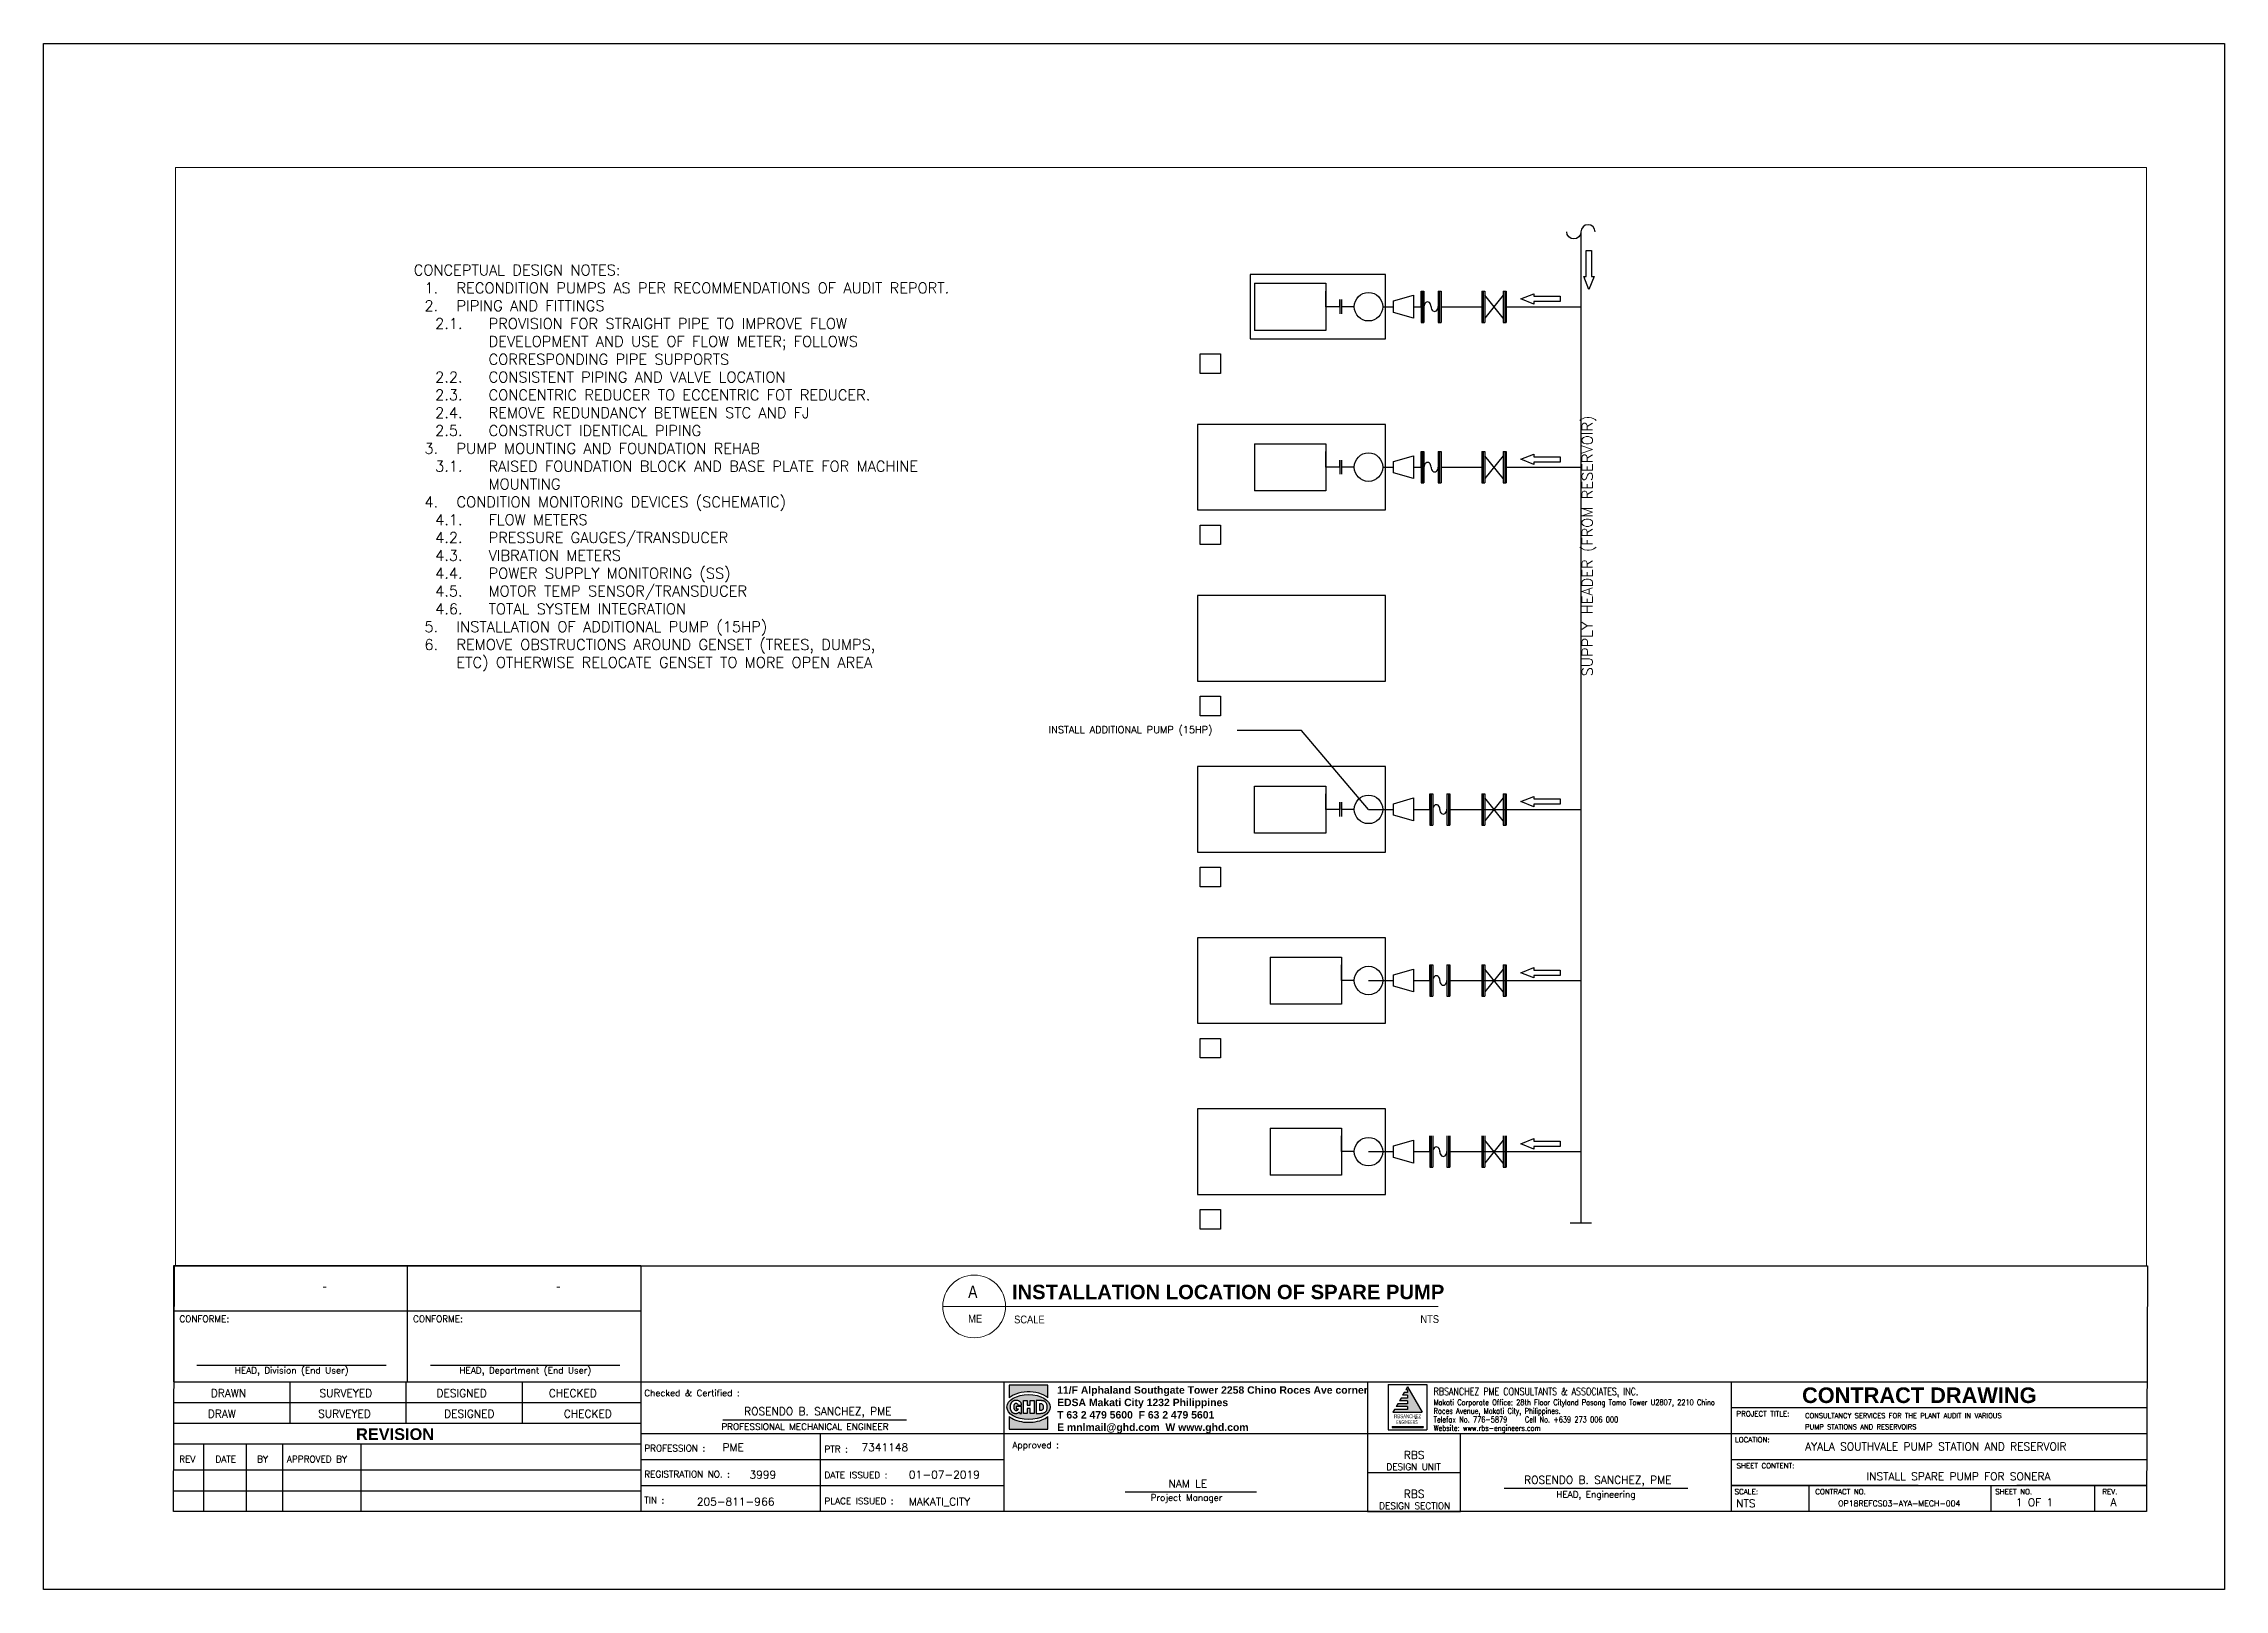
# Paper-space layout 'CONCEPTUAL' of a CAD drawing. Header units: inches, sheet in millimetres. Extents: x 23 to 864, y 4 to 600.
# The model-space entities are those that its viewports show. They can reach past a viewport. Long polylines and large blocks are cut down to what shows.
import ezdxf
from ezdxf.enums import TextEntityAlignment as Align

# ---------------------------------------------------------------- set-up
doc = ezdxf.new("R2010")
doc.units = ezdxf.units.IN
doc.header["$MEASUREMENT"] = 0
doc.layers.get('Defpoints').update_dxf_attribs({"color": 8})
for name, color, linetype in [('71-12459_XREF-T-BLK_A1$0$BORDER', 6, 'Continuous'), ('71-12459_XREF-T-BLK_A1$0$G-25CO', 7, 'Continuous'), ('71-12459_XREF-T-BLK_A1$0$T_BLK_LINE', 1, 'Continuous'), ('71-12459_XREF-T-BLK_A1$0$T_BLK_TXT', 3, 'Continuous'), ('71-12459_XREF-T-BLK_A1$0$T_MWSI-LOGO', 2, 'Continuous'), ('71-12459_XREF-T-BLK_A1$0$TEXT', 3, 'Continuous'), ('FENCE', 1, 'Continuous'), ('G-TX25', 3, 'Continuous'), ('M-TTLB', 7, 'Continuous'), ('M-X-BKGD', 8, 'Continuous'), ('RBS-TITLE-BORDER', 7, 'Continuous'), ('text', 3, 'Continuous'), ('TITLE', 7, 'Continuous')]:
    doc.layers.add(name, color=color, linetype=linetype)
doc.layers.add('71-12459_XREF-T-BLK_A1$0$G-152CO', color=7, linetype='Continuous', true_color=0x0065a4)
doc.layers.add('71-12459_XREF-T-BLK_A1$0$G-252CO', color=7, linetype='Continuous', true_color=0xaaaaaa)
doc.layers.add('G-ANNO-TTLB', color=6, linetype='Continuous', lineweight=9)
doc.layers.add('M-HVAC-PIPE-TEXT', color=2, linetype='Continuous', lineweight=25)
doc.styles.add('12', font='', dxfattribs={"height": 175})
doc.styles.add('71-12459_XREF-T-BLK_A1$0$ARIAL', font='arialbd.ttf')
doc.styles.add('71-12459_XREF-T-BLK_A1$0$ROMANT', font='romantic.ttf')
doc.styles.add('71-12459_XREF-T-BLK_A1$0$SIMPLEX', font='simplex.shx')
doc.styles.add('Arial_16', font='arial.ttf', dxfattribs={"width": 0.85, "height": 2.5})
doc.styles.add('Arial_20', font='arial.ttf', dxfattribs={"width": 0.8, "height": 4})
doc.styles.add('RomanS', font='romans.shx', dxfattribs={"width": 0.8})
doc.styles.add('SIMPLEX', font='simplex.shx')
doc.styles.add('SIMS', font='simplex.shx')
doc.styles.get("Standard").update_dxf_attribs({"font": 'arial.ttf'})
doc.styles.get('12').set_extended_font_data('Abadi MT Condensed Light')
doc.dimstyles.get("Standard").update_dxf_attribs({"dimtxt": 0.18, "dimasz": 0.18, "dimexe": 0.18, "dimexo": 0.0625, "dimgap": 0.09, "dimtad": 0, "dimtih": 1, "dimtoh": 1, "dimdec": 4, "dimzin": 0, "dimdsep": 46, "dimtxsty": 'Standard', "dimcen": 0.09, "dimadec": 0, "dimazin": 0, "dimtfac": 1, "dimtdec": 4, "dimtofl": 0, "dimtmove": 0, "dimatfit": 3, "dimfxl": 1, "dimtolj": 1, "dimtzin": 0, "dimarcsym": 0})

# ---------------------------------------------------------------- blocks, each defined once
blk = doc.blocks.new('71-12459_XREF-T-BLK_A1$0$GHD_G_1032')
at = {"layer": '71-12459_XREF-T-BLK_A1$0$G-25CO', "insert": (0, 0), "char_height": 2.25, "width": 100.3017, "attachment_point": 4, "style": '71-12459_XREF-T-BLK_A1$0$ARIAL'}
blk.add_mtext('11/F Alphaland Southgate Tower 2258 Chino Roces Ave corner EDSA Makati City 1232 Philippines\\P{\\fArial|b1|i0|c0|p34;T }63 2 479 5600  {\\fArial|b1|i0|c0|p34;F} 63 2 479 5601\\P{\\fArial|b1|i0|c0|p34;E} mnlmail@ghd.com  {\\fArial|b1|i0|c0|p34;W} www.ghd.com', dxfattribs=at)
blk = doc.blocks.new('71-12459_XREF-T-BLK_A1$0$PROJ_INFO')
at = {"layer": '71-12459_XREF-T-BLK_A1$0$TEXT', "style": '71-12459_XREF-T-BLK_A1$0$SIMPLEX'}
for tag, p in [('PROJ_TITL1', (-138.93, 38.01)), ('PROJ_TITL2', (-138.93, 33.43)), ('LOC', (-138.93, 25.83)), ('CONT_NO', (-125.49, 2.11))]:
    blk.add_attdef(tag, p, '', height=3.17, dxfattribs=at)

msp = doc.modelspace()

# ---------------------------------------------------------------- linework, layer by layer
at = {"layer": 'M-X-BKGD'}
for p, q in [((70081, -17096), (70081, -24046)), ((67791, -17457), (67791, -17787)), ((67791, -17457), (68291, -17457)), ((68291, -17457), (68291, -17787)), ((68291, -17621), (68291, -17511)), ((68391, -17621), (68391, -17571)), ((68391, -17571), (68391, -17671)), ((68401, -17571), (68401, -17671)), ((68960, -17621), (68960, -17511)), ((68960, -17511), (68960, -17731)), ((68960, -17511), (68980, -17511)), ((68970, -17511), (68970, -17731)), ((68980, -17511), (68980, -17731)), ((69080, -17511), (69080, -17731)), ((69080, -17511), (69100, -17511)), ((69090, -17511), (69090, -17731)), ((69100, -17511), (69100, -17731)), ((69386, -17511), (69386, -17731)), ((69386, -17511), (69406, -17511)), ((69396, -17511), (69396, -17731)), ((69406, -17511), (69406, -17731)), ((69536, -17701), (69406, -17541)), ((69536, -17541), (69406, -17701)), ((69536, -17511), (69536, -17731)), ((69536, -17511), (69556, -17511)), ((69546, -17511), (69546, -17731)), ((69556, -17511), (69556, -17731)), ((68391, -17621), (68291, -17621)), ((68491, -17621), (68401, -17621)), ((68691, -17621), (68766, -17621)), ((68906, -17621), (68960, -17621)), ((68960, -17731), (68980, -17731)), ((69080, -17731), (69100, -17731)), ((69100, -17621), (69386, -17621)), ((69386, -17731), (69406, -17731)), ((69536, -17731), (69556, -17731)), ((69556, -17621), (70081, -17621)), ((68291, -17787), (67791, -17787)), ((67791, -18582), (67791, -18912)), ((67791, -18582), (68291, -18582)), ((68291, -18582), (68291, -18912)), ((68291, -18746), (68291, -18636)), ((68960, -18746), (68960, -18636)), ((68960, -18636), (68960, -18856)), ((68960, -18636), (68980, -18636)), ((68970, -18636), (68970, -18856)), ((68980, -18636), (68980, -18856)), ((69080, -18636), (69080, -18856)), ((69080, -18636), (69100, -18636)), ((69090, -18636), (69090, -18856)), ((69100, -18636), (69100, -18856)), ((69386, -18636), (69386, -18856)), ((69386, -18636), (69406, -18636)), ((69396, -18636), (69396, -18856)), ((69406, -18636), (69406, -18856)), ((69536, -18636), (69536, -18856)), ((69536, -18636), (69556, -18636)), ((69546, -18636), (69546, -18856)), ((69556, -18636), (69556, -18856)), ((68391, -18746), (68291, -18746)), ((68391, -18746), (68391, -18696)), ((68391, -18696), (68391, -18796)), ((68401, -18696), (68401, -18796)), ((68491, -18746), (68401, -18746)), ((68691, -18746), (68766, -18746)), ((68906, -18746), (68960, -18746)), ((69100, -18746), (69386, -18746)), ((69536, -18826), (69406, -18666)), ((69536, -18666), (69406, -18826)), ((69556, -18746), (70081, -18746)), ((68291, -18912), (67791, -18912)), ((68960, -18856), (68980, -18856)), ((69080, -18856), (69100, -18856)), ((69386, -18856), (69406, -18856)), ((69536, -18856), (69556, -18856)), ((69021, -21146), (69021, -21036)), ((69021, -21036), (69021, -21256)), ((69021, -21036), (69041, -21036)), ((69031, -21036), (69031, -21256)), ((69041, -21036), (69041, -21256)), ((69141, -21036), (69141, -21256)), ((69141, -21036), (69161, -21036)), ((69151, -21036), (69151, -21256)), ((69161, -21036), (69161, -21256)), ((69386, -21036), (69386, -21256)), ((69386, -21036), (69406, -21036)), ((69396, -21036), (69396, -21256)), ((69406, -21036), (69406, -21256)), ((69536, -21226), (69406, -21066)), ((69536, -21066), (69406, -21226)), ((69536, -21036), (69536, -21256)), ((69536, -21036), (69556, -21036)), ((69546, -21036), (69546, -21256)), ((69556, -21036), (69556, -21256)), ((68591, -21146), (68766, -21146)), ((68691, -21146), (68766, -21146)), ((68906, -21146), (69021, -21146)), ((68906, -21146), (69021, -21146)), ((69021, -21256), (69041, -21256)), ((69141, -21146), (69141, -21146)), ((69141, -21256), (69161, -21256)), ((69161, -21146), (70081, -21146)), ((69161, -21146), (69386, -21146)), ((69386, -21256), (69406, -21256)), ((69536, -21256), (69556, -21256)), ((69556, -21146), (70081, -21146)), ((67901, -22182), (67901, -22512)), ((67901, -22182), (68401, -22182)), ((68401, -22182), (68401, -22512)), ((68401, -22346), (68401, -22236)), ((69021, -22346), (69021, -22236)), ((69021, -22236), (69021, -22456)), ((69021, -22236), (69041, -22236)), ((69031, -22236), (69031, -22456)), ((69041, -22236), (69041, -22456)), ((69141, -22236), (69141, -22456)), ((69141, -22236), (69161, -22236)), ((69151, -22236), (69151, -22456)), ((69161, -22236), (69161, -22456)), ((69386, -22236), (69386, -22456)), ((69386, -22236), (69406, -22236)), ((69396, -22236), (69396, -22456)), ((69406, -22236), (69406, -22456)), ((69536, -22426), (69406, -22266)), ((69536, -22266), (69406, -22426)), ((69536, -22236), (69536, -22456)), ((69536, -22236), (69556, -22236)), ((69546, -22236), (69546, -22456)), ((69556, -22236), (69556, -22456)), ((68491, -22346), (68401, -22346)), ((68591, -22346), (68766, -22346)), ((68691, -22346), (68766, -22346)), ((68906, -22346), (69021, -22346)), ((68906, -22346), (69021, -22346)), ((69021, -22456), (69041, -22456)), ((69141, -22346), (69141, -22346)), ((69141, -22456), (69161, -22456)), ((69161, -22346), (70081, -22346)), ((69161, -22346), (69386, -22346)), ((69386, -22456), (69406, -22456)), ((69536, -22456), (69556, -22456)), ((69556, -22346), (70081, -22346)), ((68401, -22512), (67901, -22512)), ((67901, -23382), (67901, -23712)), ((67901, -23382), (68401, -23382)), ((68401, -23382), (68401, -23712)), ((68401, -23546), (68401, -23436)), ((68491, -23546), (68401, -23546)), ((68591, -23546), (68766, -23546)), ((68691, -23546), (68766, -23546)), ((68906, -23546), (69021, -23546)), ((68906, -23546), (69021, -23546)), ((69021, -23546), (69021, -23436)), ((69021, -23436), (69021, -23656)), ((69031, -23436), (69031, -23656)), ((69041, -23436), (69041, -23656)), ((69141, -23436), (69141, -23656)), ((69141, -23546), (69141, -23546)), ((69151, -23436), (69151, -23656)), ((69161, -23436), (69161, -23656)), ((69161, -23546), (70081, -23546)), ((69161, -23546), (69386, -23546)), ((69386, -23436), (69386, -23656)), ((69396, -23436), (69396, -23656)), ((69406, -23436), (69406, -23656)), ((69536, -23626), (69406, -23466)), ((69536, -23466), (69406, -23626)), ((69536, -23436), (69536, -23656)), ((69546, -23436), (69546, -23656)), ((69556, -23436), (69556, -23656)), ((69556, -23546), (70081, -23546)), ((69021, -23656), (69041, -23656)), ((69141, -23656), (69161, -23656)), ((69386, -23656), (69406, -23656)), ((69536, -23656), (69556, -23656)), ((68401, -23712), (67901, -23712)), ((70006, -24046), (70156, -24046))]:
    msp.add_line(p, q, dxfattribs=at)
at = {"layer": 'M-X-BKGD', "color": 5}
for p, q in [((68401, -21096), (68401, -21196)), ((68491, -21146), (68401, -21146))]:
    msp.add_line(p, q, dxfattribs=at)
at = {"layer": 'M-X-BKGD', "ltscale": 0.2}
msp.add_lwpolyline([(70181, -17096, 1), (70081, -17096, -1), (69981, -17096)], format="xyb", dxfattribs=at)
for points in [[(70137, -17501), (70100, -17409), (70118, -17409), (70118, -17226), (70155, -17226), (70155, -17409), (70173, -17409)], [(69659, -17566), (69750, -17530), (69750, -17548), (69934, -17548), (69934, -17585), (69750, -17585), (69750, -17603)], [(69659, -18691), (69750, -18655), (69750, -18673), (69934, -18673), (69934, -18710), (69750, -18710), (69750, -18728)], [(69659, -21091), (69750, -21055), (69750, -21073), (69934, -21073), (69934, -21110), (69750, -21110), (69750, -21128)], [(69659, -22291), (69750, -22255), (69750, -22273), (69934, -22273), (69934, -22310), (69750, -22310), (69750, -22328)], [(69659, -23491), (69750, -23455), (69750, -23473), (69934, -23473), (69934, -23510), (69750, -23510), (69750, -23528)]]:
    msp.add_lwpolyline(points, close=True, dxfattribs=at)
at = {"layer": 'M-X-BKGD'}
for points in [[(67761, -17846), (68711, -17846), (68711, -17396), (67761, -17396)], [(68766, -17661), (68766, -17581), (68906, -17541), (68906, -17701)], [(67410, -17952), (67554, -17952), (67554, -18089), (67410, -18089)], [(67391, -19046), (68711, -19046), (68711, -18446), (67391, -18446)], [(68766, -18786), (68766, -18706), (68906, -18666), (68906, -18826)], [(67410, -19152), (67554, -19152), (67554, -19289), (67410, -19289)], [(67391, -20246), (68711, -20246), (68711, -19646), (67391, -19646)], [(67410, -20352), (67554, -20352), (67554, -20489), (67410, -20489)], [(67391, -21446), (68711, -21446), (68711, -20846), (67391, -20846)], [(68766, -21186), (68766, -21106), (68906, -21066), (68906, -21226)], [(67410, -21552), (67554, -21552), (67554, -21689), (67410, -21689)], [(67391, -22646), (68711, -22646), (68711, -22046), (67391, -22046)], [(68766, -22386), (68766, -22306), (68906, -22266), (68906, -22426)], [(67410, -22752), (67554, -22752), (67554, -22889), (67410, -22889)], [(67391, -23846), (68711, -23846), (68711, -23246), (67391, -23246)], [(68766, -23586), (68766, -23506), (68906, -23466), (68906, -23626)], [(67410, -23952), (67554, -23952), (67554, -24089), (67410, -24089)]]:
    msp.add_lwpolyline(points, close=True, dxfattribs=at)
at = {"layer": 'M-X-BKGD', "color": 5}
msp.add_lwpolyline([(68291, -21312), (67791, -21312), (67791, -20982), (68291, -20982)], close=True, dxfattribs=at)
msp.add_lwpolyline([(68391, -21196), (68391, -21096), (68391, -21146), (68291, -21146), (68291, -21036)], dxfattribs=at)
at = {"layer": 'M-X-BKGD'}
for centre in [(68591, -17621), (68591, -18746), (68591, -22346), (68591, -23546)]:
    msp.add_circle(centre, 100, dxfattribs=at)
at = {"layer": 'M-X-BKGD', "color": 5}
msp.add_circle((68591, -21146), 100, dxfattribs=at)
at = {"layer": 'M-X-BKGD'}
for centre, start_param, end_param in [((69005, -17621), 1.570796, 4.749297), ((69055, -17621), 4.712389, 7.89089), ((69005, -18746), 1.570796, 4.749297), ((69055, -18746), 4.712389, 7.89089), ((69066, -21146), 1.570796, 4.749297), ((69116, -21146), 4.712389, 7.89089), ((69066, -22346), 1.570796, 4.749297), ((69116, -22346), 4.712389, 7.89089), ((69066, -23546), 1.570796, 4.749297), ((69116, -23546), 4.712389, 7.89089)]:
    msp.add_ellipse(centre, major_axis=(-0.5, -33), ratio=0.75765, start_param=start_param, end_param=end_param, dxfattribs=at)

# ---------------------------------------------------------------- texts
at = {"layer": 'FENCE', "color": 3, "insert": (66348, -20562, -422), "char_height": 50, "width": 1983.79, "attachment_point": 1, "style": 'SIMS'}
msp.add_mtext('\\A1;INSTALL ADDITIONAL PUMP (15HP)', dxfattribs=at)
at = {"layer": 'M-HVAC-PIPE-TEXT', "color": 3, "insert": (61895, -17327, -422), "char_height": 75, "width": 3749.01, "attachment_point": 1, "style": 'SIMS'}
msp.add_mtext('\\A1;CONCEPTUAL DESIGN NOTES:\\P\\pi-225,l300,t300;1.^IRECONDITION PUMPS AS PER RECOMMENDATIONS OF AUDIT REPORT.\\P2.^IPIPING AND FITTINGS\\P\\pi-375,l525,t525,2775;2.1.^IPROVISION FOR STRAIGHT PIPE TO IMPROVE FLOW DEVELOPMENT AND USE OF FLOW METER; FOLLOWS CORRESPONDING PIPE SUPPORTS \\P2.2.^ICONSISTENT PIPING AND VALVE LOCATION\\P2.3.^ICONCENTRIC REDUCER TO ECCENTRIC FOT REDUCER.\\P2.4.^IREMOVE REDUNDANCY BETWEEN STC AND FJ\\P2.5.^ICONSTRUCT IDENTICAL PIPING \\P\\pi-225,l300,t300;3.^IPUMP MOUNTING AND FOUNDATION REHAB\\P\\pi-375,l525,t525,2775;3.1.^IRAISED FOUNDATION BLOCK AND BASE PLATE FOR MACHINE MOUNTING\\P\\pi-225,l300,t300;4.^ICONDITION MONITORING DEVICES (SCHEMATIC)\\P\\pi-375,l525,t525,2775;4.1.^IFLOW METERS\\P4.2.^IPRESSURE GAUGES/TRANSDUCER\\P4.3.^IVIBRATION METERS\\P4.4.^IPOWER SUPPLY MONITORING (SS)\\P4.5.^IMOTOR TEMP SENSOR/TRANSDUCER\\P4.6.^ITOTAL SYSTEM INTEGRATION\\P\\pi-225,l300,t300;5.^IINSTALLATION OF ADDITIONAL PUMP (15HP)\\P6.^IREMOVE OBSTRUCTIONS AROUND GENSET (TREES, DUMPS, ETC) OTHERWISE RELOCATE GENSET TO MORE OPEN AREA', dxfattribs=at)
at = {"layer": 'M-X-BKGD', "insert": (70088, -20213, -422), "char_height": 75, "width": 2390.02, "attachment_point": 1, "rotation": 90, "style": 'SIMS'}
msp.add_mtext('\\A1;SUPPLY HEADER (FROM RESERVOIR)', dxfattribs=at)

# ---------------------------------------------------------------- leaders
at = {"color": 1}
msp.add_leader([(68591, -21146), (68121, -20593), (67671, -20593)], dimstyle='Standard', override={"dimscale": 1, "dimasz": 0.08, "dimtad": 0, "dimfxl": 0.009}, dxfattribs=at)
msp.add_leader([(68591, -21146), (68121, -20593), (67671, -20593)], dimstyle='Standard', override={"dimscale": 1, "dimasz": 0.08, "dimtad": 0, "dimfxl": 0.009}, dxfattribs=at)

psp = doc.layouts.new('CONCEPTUAL')

# ---------------------------------------------------------------- hatches: boundary and pattern name
at = {"layer": '71-12459_XREF-T-BLK_A1$0$G-152CO'}
h = psp.add_hatch(color=256, dxfattribs=at)
edge = h.paths.add_edge_path()
edge.add_line((410.11, 82.38), (395.2, 82.38))
edge.add_line((395.2, 82.38), (395.2, 77.6))
edge.add_spline(control_points=[(395.2, 77.6), (395.66, 77.97), (396.19, 78.3), (397.98, 79.18), (399.43, 79.58), (402.45, 79.92), (404.03, 79.86), (406.97, 79.29), (408.33, 78.79), (409.67, 77.94), (409.9, 77.77), (410.11, 77.6)], knot_values=[3.76213, 3.76213, 3.76213, 3.76213, 4.005471, 4.005471, 4.52019, 4.52019, 5.034909, 5.034909, 5.549628, 5.549628, 5.662634, 5.662634, 5.662634, 5.662634], degree=3, periodic=0)
edge.add_line((410.11, 77.6), (410.11, 82.38))
edge = h.paths.add_edge_path()
edge.add_spline(control_points=[(410.11, 70.36), (409.44, 69.82), (408.63, 69.38), (406.7, 68.62), (405.55, 68.35), (403.16, 68.08), (401.93, 68.09), (399.55, 68.39), (398.4, 68.68), (396.56, 69.44), (395.82, 69.86), (395.2, 70.36)], knot_values=[0.620535, 0.620535, 0.620535, 0.620535, 0.973675, 0.973675, 1.379983, 1.379983, 1.786291, 1.786291, 2.192598, 2.192598, 2.521066, 2.521066, 2.521066, 2.521066], degree=3, periodic=0)
edge.add_line((395.2, 70.36), (395.2, 65.42))
edge.add_line((395.2, 65.42), (410.11, 65.42))
edge.add_line((410.11, 65.42), (410.11, 70.36))
at = {"layer": '71-12459_XREF-T-BLK_A1$0$G-252CO'}
h = psp.add_hatch(color=256, dxfattribs=at)
edge = h.paths.add_edge_path()
edge.add_ellipse((402.65, 73.98), major_axis=(-8.35, 0), ratio=0.575285, start_angle=0, end_angle=360)
h.paths.add_polyline_path([(399.91, 75.2), (399.84, 75.39), (399.75, 75.58), (399.65, 75.74), (399.52, 75.88), (399.41, 75.99), (399.27, 76.1), (399.12, 76.2), (398.99, 76.28), (398.87, 76.34), (398.73, 76.4), (398.52, 76.47), (398.36, 76.51), (398.23, 76.53), (398.08, 76.55), (397.91, 76.56), (397.75, 76.56), (397.6, 76.56), (397.46, 76.54), (397.32, 76.52), (397.14, 76.48), (396.96, 76.43), (396.79, 76.35), (396.65, 76.29), (396.52, 76.22), (396.42, 76.14), (396.3, 76.03), (396.21, 75.94), (396.12, 75.84), (396.05, 75.75), (395.96, 75.63), (395.89, 75.52), (395.83, 75.39), (395.77, 75.27), (395.71, 75.12), (395.66, 74.99), (395.63, 74.84), (395.59, 74.71), (395.57, 74.54), (395.55, 74.39), (395.54, 74.25), (395.53, 74.06), (395.53, 73.91), (395.54, 73.75), (395.55, 73.61), (395.57, 73.44), (395.6, 73.28), (395.64, 73.11), (395.69, 72.96), (395.75, 72.81), (395.82, 72.65), (395.9, 72.49), (395.95, 72.4), (396.03, 72.29), (396.11, 72.19), (396.2, 72.09), (396.32, 71.97), (396.44, 71.88), (396.56, 71.8), (396.66, 71.74), (396.78, 71.69), (396.9, 71.64), (397.06, 71.59), (397.18, 71.57), (397.32, 71.54), (397.49, 71.52), (397.64, 71.52), (397.78, 71.52), (397.97, 71.53), (398.12, 71.56), (398.27, 71.6), (398.43, 71.65), (398.55, 71.71), (398.67, 71.77), (398.78, 71.84), (398.88, 71.91), (398.97, 72), (399.06, 72.09), (399.1, 72.01), (399.15, 71.89), (399.19, 71.77), (399.25, 71.63), (399.28, 71.58), (399.96, 71.58), (399.96, 74.28), (397.83, 74.28), (397.83, 73.28), (398.59, 73.28), (398.59, 73.25), (398.59, 73.18), (398.56, 73.07), (398.52, 72.96), (398.47, 72.88), (398.37, 72.77), (398.27, 72.7), (398.16, 72.65), (398.02, 72.61), (397.9, 72.6), (397.77, 72.6), (397.65, 72.62), (397.55, 72.68), (397.48, 72.74), (397.4, 72.82), (397.32, 72.92), (397.24, 73.06), (397.18, 73.2), (397.14, 73.35), (397.12, 73.55), (397.11, 73.75), (397.1, 73.92), (397.09, 74.11), (397.09, 74.32), (397.1, 74.52), (397.12, 74.68), (397.15, 74.84), (397.2, 75.01), (397.26, 75.15), (397.34, 75.28), (397.43, 75.37), (397.55, 75.44), (397.69, 75.5), (397.83, 75.52), (397.95, 75.52), (398.06, 75.5), (398.17, 75.43), (398.28, 75.34), (398.4, 75.2), (398.49, 75.04), (398.54, 74.92), (398.56, 74.74), (399.97, 74.74), (399.97, 74.88), (399.96, 75.01)], flags=16)
h.paths.add_polyline_path([(407.14, 75.43), (407.24, 75.43), (407.38, 75.42), (407.5, 75.39), (407.65, 75.33), (407.78, 75.25), (407.93, 75.14), (408.01, 75.04), (408.1, 74.92), (408.17, 74.78), (408.23, 74.63), (408.28, 74.42), (408.31, 74.21), (408.32, 74.03), (408.32, 73.87), (408.3, 73.71), (408.27, 73.54), (408.21, 73.34), (408.16, 73.24), (408.09, 73.1), (408.02, 72.98), (407.93, 72.89), (407.83, 72.82), (407.72, 72.76), (407.62, 72.72), (407.51, 72.69), (407.4, 72.66), (407.29, 72.65), (407.16, 72.65), (407.03, 72.66), (407.03, 75.42)], flags=0)
h.paths.add_polyline_path([(408.13, 76.43), (407.86, 76.45), (407.73, 76.46), (407.61, 76.47), (405.53, 76.47), (405.53, 71.58), (407.25, 71.58), (407.48, 71.59), (407.66, 71.6), (407.92, 71.62), (408.16, 71.66), (408.39, 71.72), (408.62, 71.81), (408.83, 71.92), (409.04, 72.05), (409.22, 72.21), (409.39, 72.41), (409.52, 72.61), (409.63, 72.83), (409.72, 73.05), (409.79, 73.29), (409.84, 73.54), (409.87, 73.78), (409.87, 74.02), (409.87, 74.27), (409.84, 74.5), (409.79, 74.73), (409.73, 74.97), (409.65, 75.16), (409.54, 75.4), (409.42, 75.6), (409.29, 75.79), (409.13, 75.95), (408.94, 76.11), (408.75, 76.23), (408.58, 76.3), (408.37, 76.37)], flags=16)
h.paths.add_polyline_path([(403.32, 71.58), (403.32, 73.49), (402.11, 73.49), (402.11, 71.58), (400.65, 71.58), (400.65, 76.47), (402.11, 76.47), (402.11, 74.7), (403.32, 74.7), (403.32, 76.47), (404.76, 76.47), (404.76, 71.58)], flags=16)
at = {"layer": 'RBS-TITLE-BORDER'}
psp.add_hatch(color=5, dxfattribs=at).paths.add_polyline_path([(548.78, 81.77), (548.16, 80.69), (548.78, 80.69), (548.78, 79.61), (547.54, 79.61), (546.91, 78.53), (548.78, 78.53), (548.78, 77.45), (546.29, 77.45), (545.67, 76.36), (548.78, 76.36), (548.78, 75.28), (545.04, 75.28), (544.42, 74.2), (548.78, 74.2), (548.78, 73.12), (543.79, 73.12), (543.17, 72.04), (554.39, 72.04)])

# ---------------------------------------------------------------- linework, layer by layer
at = {"color": 1}
for p, q in [((72.86, 75.78), (253.07, 75.78)), ((117.69, 83.79), (117.69, 67.77)), ((162.51, 83.79), (162.51, 67.77)), ((207.34, 83.79), (207.34, 67.77)), ((72.86, 67.77), (253.07, 67.77)), ((72.86, 59.76), (253.07, 59.76)), ((84.41, 59.76), (84.41, 33.73)), ((100.89, 59.76), (100.89, 33.73)), ((114.91, 59.76), (114.91, 33.73)), ((145.18, 59.76), (145.18, 33.73)), ((72.86, 49.75), (253.07, 49.75)), ((72.86, 41.74), (253.07, 41.74))]:
    psp.add_line(p, q, dxfattribs=at)
at = {"color": 4}
for p, q in [((393.24, 33.73), (393.24, 83.79)), ((533.41, 83.79), (533.41, 33.73)), ((673.57, 83.79), (673.57, 33.73)), ((569.25, 33.73), (569.25, 63.77))]:
    psp.add_line(p, q, dxfattribs=at)
at = {"color": 2}
for p, q in [((673.57, 73.78), (833.77, 73.78)), ((253.07, 63.77), (392.33, 63.77)), ((322.25, 63.77), (322.25, 33.73)), ((392.33, 63.77), (533.41, 63.77)), ((533.41, 63.77), (833.77, 63.77)), ((253.07, 53.76), (393.24, 53.76)), ((673.57, 53.76), (833.77, 53.76)), ((253.07, 43.74), (393.24, 43.74)), ((533.41, 48.75), (569.25, 48.75)), ((673.57, 43.74), (833.77, 43.74)), ((745.66, 43.74), (673.57, 43.74)), ((703.61, 43.74), (703.61, 33.73)), ((773.69, 43.74), (773.69, 33.73)), ((813.74, 43.74), (783.71, 43.74)), ((833.77, 43.74), (813.74, 43.74)), ((813.74, 43.74), (813.74, 33.73)), ((533.41, 33.73), (569.25, 33.73))]:
    psp.add_line(p, q, dxfattribs=at)
at = {"layer": '71-12459_XREF-T-BLK_A1$0$BORDER'}
psp.add_line((72.86, 83.79), (833.77, 83.79), dxfattribs=at)
at = {"layer": '71-12459_XREF-T-BLK_A1$0$BORDER', "color": 4}
psp.add_line((253.07, 83.79), (253.07, 33.73), dxfattribs=at)
at = {"layer": '71-12459_XREF-T-BLK_A1$0$G-152CO'}
for points in [[(410.11, 77.6), (410.11, 82.38), (395.2, 82.38), (395.2, 77.6)], [(395.2, 70.36), (395.2, 65.42), (410.11, 65.42), (410.11, 70.36)]]:
    psp.add_lwpolyline(points, dxfattribs=at)
for points, knots in [([(410.11, 77.6), (409.9, 77.77), (409.67, 77.94), (408.33, 78.79), (406.97, 79.29), (404.03, 79.86), (402.45, 79.92), (399.43, 79.58), (397.98, 79.18), (396.19, 78.3), (395.66, 77.97), (395.2, 77.6)], [3.76213, 3.76213, 3.76213, 3.76213, 3.875136, 3.875136, 4.389855, 4.389855, 4.904574, 4.904574, 5.419293, 5.419293, 5.662634, 5.662634, 5.662634, 5.662634]), ([(395.2, 70.36), (395.82, 69.86), (396.56, 69.44), (398.4, 68.68), (399.55, 68.39), (401.93, 68.09), (403.16, 68.08), (405.55, 68.35), (406.7, 68.62), (408.63, 69.38), (409.44, 69.82), (410.11, 70.36)], [0.620535, 0.620535, 0.620535, 0.620535, 0.949003, 0.949003, 1.35531, 1.35531, 1.761618, 1.761618, 2.167925, 2.167925, 2.521066, 2.521066, 2.521066, 2.521066])]:
    psp.add_open_spline(points, degree=3, knots=knots, dxfattribs=at)
at = {"layer": '71-12459_XREF-T-BLK_A1$0$G-252CO'}
for points in [[(399.91, 75.2), (399.84, 75.39), (399.75, 75.58), (399.65, 75.74), (399.52, 75.88), (399.41, 75.99), (399.27, 76.1), (399.12, 76.2), (398.99, 76.28), (398.87, 76.34), (398.73, 76.4), (398.52, 76.47), (398.36, 76.51), (398.23, 76.53), (398.08, 76.55), (397.91, 76.56), (397.75, 76.56), (397.6, 76.56), (397.46, 76.54), (397.32, 76.52), (397.14, 76.48), (396.96, 76.43), (396.79, 76.35), (396.65, 76.29), (396.52, 76.22), (396.42, 76.14), (396.3, 76.03), (396.21, 75.94), (396.12, 75.84), (396.05, 75.75), (395.96, 75.63), (395.89, 75.52), (395.83, 75.39), (395.77, 75.27), (395.71, 75.12), (395.66, 74.99), (395.63, 74.84), (395.59, 74.71), (395.57, 74.54), (395.55, 74.39), (395.54, 74.25), (395.53, 74.06), (395.53, 73.91), (395.54, 73.75), (395.55, 73.61), (395.57, 73.44), (395.6, 73.28), (395.64, 73.11), (395.69, 72.96), (395.75, 72.81), (395.82, 72.65), (395.9, 72.49), (395.95, 72.4), (396.03, 72.29), (396.11, 72.19), (396.2, 72.09), (396.32, 71.97), (396.44, 71.88), (396.56, 71.8), (396.66, 71.74), (396.78, 71.69), (396.9, 71.64), (397.06, 71.59), (397.18, 71.57), (397.32, 71.54), (397.49, 71.52), (397.64, 71.52), (397.78, 71.52), (397.97, 71.53), (398.12, 71.56), (398.27, 71.6), (398.43, 71.65), (398.55, 71.71), (398.67, 71.77), (398.78, 71.84), (398.88, 71.91), (398.97, 72), (399.06, 72.09), (399.1, 72.01), (399.15, 71.89), (399.19, 71.77), (399.25, 71.63), (399.28, 71.58), (399.96, 71.58), (399.96, 74.28), (397.83, 74.28), (397.83, 73.28), (398.59, 73.28), (398.59, 73.25), (398.59, 73.18), (398.56, 73.07), (398.52, 72.96), (398.47, 72.88), (398.37, 72.77), (398.27, 72.7), (398.16, 72.65), (398.02, 72.61), (397.9, 72.6), (397.77, 72.6), (397.65, 72.62), (397.55, 72.68), (397.48, 72.74), (397.4, 72.82), (397.32, 72.92), (397.24, 73.06), (397.18, 73.2), (397.14, 73.35), (397.12, 73.55), (397.11, 73.75), (397.1, 73.92), (397.09, 74.11), (397.09, 74.32), (397.1, 74.52), (397.12, 74.68), (397.15, 74.84), (397.2, 75.01), (397.26, 75.15), (397.34, 75.28), (397.43, 75.37), (397.55, 75.44), (397.69, 75.5), (397.83, 75.52), (397.95, 75.52), (398.06, 75.5), (398.17, 75.43), (398.28, 75.34), (398.4, 75.2), (398.49, 75.04), (398.54, 74.92), (398.56, 74.74), (399.97, 74.74), (399.97, 74.88), (399.96, 75.01)], [(403.32, 71.58), (403.32, 73.49), (402.11, 73.49), (402.11, 71.58), (400.65, 71.58), (400.65, 76.47), (402.11, 76.47), (402.11, 74.7), (403.32, 74.7), (403.32, 76.47), (404.76, 76.47), (404.76, 71.58)], [(408.13, 76.43), (407.86, 76.45), (407.73, 76.46), (407.61, 76.47), (405.53, 76.47), (405.53, 71.58), (407.25, 71.58), (407.48, 71.59), (407.66, 71.6), (407.92, 71.62), (408.16, 71.66), (408.39, 71.72), (408.62, 71.81), (408.83, 71.92), (409.04, 72.05), (409.22, 72.21), (409.39, 72.41), (409.52, 72.61), (409.63, 72.83), (409.72, 73.05), (409.79, 73.29), (409.84, 73.54), (409.87, 73.78), (409.87, 74.02), (409.87, 74.27), (409.84, 74.5), (409.79, 74.73), (409.73, 74.97), (409.65, 75.16), (409.54, 75.4), (409.42, 75.6), (409.29, 75.79), (409.13, 75.95), (408.94, 76.11), (408.75, 76.23), (408.58, 76.3), (408.37, 76.37)], [(407.14, 75.43), (407.24, 75.43), (407.38, 75.42), (407.5, 75.39), (407.65, 75.33), (407.78, 75.25), (407.93, 75.14), (408.01, 75.04), (408.1, 74.92), (408.17, 74.78), (408.23, 74.63), (408.28, 74.42), (408.31, 74.21), (408.32, 74.03), (408.32, 73.87), (408.3, 73.71), (408.27, 73.54), (408.21, 73.34), (408.16, 73.24), (408.09, 73.1), (408.02, 72.98), (407.93, 72.89), (407.83, 72.82), (407.72, 72.76), (407.62, 72.72), (407.51, 72.69), (407.4, 72.66), (407.29, 72.65), (407.16, 72.65), (407.03, 72.66), (407.03, 75.42)]]:
    psp.add_lwpolyline(points, close=True, dxfattribs=at)
psp.add_ellipse((402.65, 73.98), major_axis=(-8.35, 0), ratio=0.575285, dxfattribs=at)
at = {"layer": '71-12459_XREF-T-BLK_A1$0$T_BLK_LINE', "color": 6}
for p, q in [((162.97, 128.46), (162.97, 83.79)), ((253.07, 128.46), (253.07, 83.79))]:
    psp.add_line(p, q, dxfattribs=at)
for points in [[(162.97, 128.46), (72.86, 128.46), (72.86, 83.79)], [(253.07, 128.46), (162.97, 128.46), (162.97, 83.79)], [(253.07, 128.46), (833.77, 128.46)], [(72.86, 111.1), (162.97, 111.1)], [(162.97, 111.1), (253.07, 111.1)]]:
    psp.add_lwpolyline(points, dxfattribs=at)
psp.add_lwpolyline([(73.23, 128.46), (834.14, 128.46), (833.77, 33.73), (72.86, 33.73)], close=True, dxfattribs=at)
at = {"layer": '71-12459_XREF-T-BLK_A1$0$T_BLK_LINE', "color": 3}
for points in [[(81.92, 90.16), (154.92, 90.15)], [(172.02, 90.16), (245.02, 90.15)]]:
    psp.add_lwpolyline(points, dxfattribs=at)
at = {"layer": '71-12459_XREF-T-BLK_A1$0$TEXT', "color": 3}
for p, q in [((284.75, 69.1), (355.57, 69.1)), ((586.07, 42.7), (656.89, 42.7)), ((439.89, 41.27), (490.49, 41.27))]:
    psp.add_line(p, q, dxfattribs=at)
at = {"layer": 'Defpoints', "color": 1, "flags": 128}
psp.add_lwpolyline([(22.8, 599.75), (863.8, 599.75), (863.8, 3.7), (22.8, 3.7)], close=True, dxfattribs=at)
at = {"layer": 'G-ANNO-TTLB', "color": 7}
for q in [(369.58, 112.8), (560.66, 112.8)]:
    psp.add_line((393.77, 112.8), q, dxfattribs=at)
for start, end in [(0, 180), (180, 0)]:
    psp.add_arc((381.67, 112.8), 12.09, start, end, dxfattribs=at)
at = {"layer": 'RBS-TITLE-BORDER', "color": 4}
for p, q in [((541.3, 82.7), (541.3, 65.2)), ((541.3, 82.7), (556.27, 82.7)), ((556.27, 82.7), (556.27, 65.2)), ((541.3, 65.2), (556.27, 65.2))]:
    psp.add_line(p, q, dxfattribs=at)
at = {"layer": 'RBS-TITLE-BORDER'}
for p, q in [((546.29, 77.45), (545.67, 76.36)), ((548.78, 76.36), (545.67, 76.36)), ((548.78, 77.45), (546.29, 77.45)), ((547.54, 79.61), (546.91, 78.53)), ((548.78, 78.53), (546.91, 78.53)), ((548.78, 79.61), (547.54, 79.61)), ((548.78, 81.77), (548.16, 80.69)), ((548.78, 80.69), (548.16, 80.69)), ((548.78, 81.77), (554.39, 72.04)), ((548.78, 80.69), (548.78, 79.61)), ((548.78, 78.53), (548.78, 77.45)), ((548.78, 76.36), (548.78, 75.28)), ((543.79, 73.12), (543.17, 72.04)), ((543.17, 72.04), (554.39, 72.04)), ((548.78, 73.12), (543.79, 73.12)), ((545.04, 75.28), (544.42, 74.2)), ((548.78, 74.2), (544.42, 74.2)), ((548.78, 75.28), (545.04, 75.28)), ((548.78, 74.2), (548.78, 73.12))]:
    psp.add_line(p, q, dxfattribs=at)
at = {"layer": 'RBS-TITLE-BORDER', "color": 5}
for p, q in [((542.8, 66.5), (554.77, 66.5)), ((542.8, 66.5), (542.8, 66.13)), ((542.8, 66.13), (554.77, 66.13)), ((554.77, 66.5), (554.77, 66.13))]:
    psp.add_line(p, q, dxfattribs=at)
psp.add_trace([(542.8, 66.5), (542.8, 66.13), (554.77, 66.5), (554.77, 66.13)], dxfattribs=at)
at = {"layer": 'TITLE', "color": 7}
psp.add_line((551.84, 69.8), (551.84, 69.44), dxfattribs=at)

# ---------------------------------------------------------------- block references
at = {"xscale": 1.274983995492653, "yscale": 1.274983995492653, "zscale": 1.274983995492653}
psp.add_blockref('71-12459_XREF-T-BLK_A1$0$GHD_G_1032', (413.67, 72.96), dxfattribs=at)
at = {"layer": '71-12459_XREF-T-BLK_A1$0$TEXT'}
ref = psp.add_blockref('71-12459_XREF-T-BLK_A1$0$PROJ_INFO', (833.77, 33.73), dxfattribs=dict(at, xscale=0.9475775366186735, yscale=0.9475775366186735, zscale=0.9475775366186735))
ref.add_attrib('PROJ_TITL1', 'CONSULTANCY SERVICES FOR THE PLANT AUDIT IN VARIOUS', (702.12, 69.75), dxfattribs={"color": 4, "height": 1.8952, "style": '71-12459_XREF-T-BLK_A1$0$SIMPLEX'})
ref.add_attrib('PROJ_TITL2', 'PUMP STATIONS AND RESERVOIRS', (702.12, 65.41), dxfattribs={"color": 4, "height": 1.8952, "style": '71-12459_XREF-T-BLK_A1$0$SIMPLEX'})
ref.add_attrib('LOC', 'AYALA SOUTHVALE PUMP STATION AND RESERVOIR', (702.12, 57.29), dxfattribs={"color": 4, "height": 3.0036, "style": '71-12459_XREF-T-BLK_A1$0$SIMPLEX'})
ref.add_attrib('CONT_NO', 'OP18REFCS03-AYA-MECH-004', (714.85, 35.74), dxfattribs={"color": 4, "height": 2.2, "style": '71-12459_XREF-T-BLK_A1$0$SIMPLEX'})

# ---------------------------------------------------------------- texts
at = {"layer": '71-12459_XREF-T-BLK_A1$0$T_BLK_TXT', "color": 2}
for s, height, style, p in [('-', 3.25, '71-12459_XREF-T-BLK_A1$0$ROMANT', (131.14, 119.09)), ('-', 3.25, '71-12459_XREF-T-BLK_A1$0$ROMANT', (221.25, 119.09)), ('HEAD, Division (End User)', 2.503, '71-12459_XREF-T-BLK_A1$0$SIMPLEX', (118.47, 86.91)), ('HEAD, Department (End User)', 2.503, '71-12459_XREF-T-BLK_A1$0$SIMPLEX', (208.58, 86.91))]:
    psp.add_text(s, height=height, dxfattribs=dict(at, style=style)).set_placement(p, align=Align.CENTER)
at = {"layer": '71-12459_XREF-T-BLK_A1$0$T_BLK_TXT', "color": 2, "style": '71-12459_XREF-T-BLK_A1$0$SIMPLEX'}
for p in [(75.16, 106.74), (165.27, 106.74)]:
    psp.add_text('CONFORME:', height=2.503, dxfattribs=at).set_placement(p)
at = {"layer": '71-12459_XREF-T-BLK_A1$0$T_MWSI-LOGO', "color": 6, "style": '71-12459_XREF-T-BLK_A1$0$ARIAL'}
psp.add_text('CONTRACT DRAWING', height=6.0071, dxfattribs=at).set_placement((700.93, 75.56))
at = {"layer": '71-12459_XREF-T-BLK_A1$0$T_MWSI-LOGO', "color": 2, "style": '71-12459_XREF-T-BLK_A1$0$ARIAL'}
psp.add_text('REVISION', height=4.505, dxfattribs=at).set_placement((158.33, 61.3), align=Align.CENTER)
at = {"layer": '71-12459_XREF-T-BLK_A1$0$T_MWSI-LOGO', "color": 6, "width": 113.8378, "attachment_point": 1, "line_spacing_factor": 0.9, "style": 'RomanS'}
for s, insert, char_height in [('{\\C256;Makati Corporate Office: 28th Floor Cityland Pasong Tamo Tower U2807, 2210 Chino Roces Avenue, Makati City, Philippines.\\PTelefax No. 776-5879^ICell No. +639 273 006 000\\PWebsite: www.rbs-engineers.com}', (558.84, 76.91), 2.2), ('{\\C1;RBSANCHEZ PME CONSULTANTS & ASSOCIATES, INC.}', (558.84, 81.41), 2.8)]:
    psp.add_mtext(s, dxfattribs=dict(at, insert=insert, char_height=char_height))
at = {"layer": '71-12459_XREF-T-BLK_A1$0$TEXT', "style": '71-12459_XREF-T-BLK_A1$0$SIMPLEX'}
for s, height, p in [('DRAWN', 3.004, (87.27, 77.85)), ('SURVEYED', 3.004, (129.21, 77.85)), ('DESIGNED', 3.004, (174.32, 77.85)), ('CHECKED', 3.004, (217.64, 77.85)), ('REV', 2.503, (75.11, 52.67)), ('DATE', 2.503, (89.1, 52.67)), ('BY', 2.503, (105.15, 52.67)), ('APPROVED BY', 2.503, (116.63, 52.67))]:
    psp.add_text(s, height=height, dxfattribs=at).set_placement(p)
at = {"layer": '71-12459_XREF-T-BLK_A1$0$TEXT', "color": 2, "style": '71-12459_XREF-T-BLK_A1$0$SIMPLEX'}
for s, p in [('Checked & Certified :', (254.44, 78.17)), ('PROFESSIONAL MECHANICAL ENGINEER', (284.16, 65.19)), ('PROFESSION :', (254.44, 56.89)), ('PTR :', (323.94, 56.54)), ('Approved :', (396.41, 58.11)), ('REGISTRATION NO. :', (254.44, 46.87)), ('DATE ISSUED :', (323.94, 46.53)), ('TIN :', (254.44, 36.86)), ('PLACE ISSUED :', (323.94, 36.52)), ('Project Manager', (449.7, 37.85))]:
    psp.add_text(s, height=2.503, dxfattribs=at).set_placement(p)
for s, height, p in [('PROJECT TITLE:', 2.0024, (685.84, 70.41)), ('LOCATION:', 2.002, (681.74, 60.4)), ('DESIGN UNIT', 2.503, (551.11, 49.71)), ('SHEET CONTENT:', 2.0024, (686.84, 50.39)), ('SCALE:', 2.002, (679.44, 40.38)), ('CONTRACT NO.', 2.0024, (715.78, 40.38)), ('SHEET NO.', 2.002, (782.56, 40.38)), ('REV.', 2.002, (819.61, 40.38)), ('DESIGN SECTION', 2.503, (551.54, 34.69)), ('HEAD, Engineering', 2.503, (621.43, 39.07))]:
    psp.add_text(s, height=height, dxfattribs=at).set_placement(p, align=Align.CENTER)
at = {"layer": 'G-ANNO-TTLB', "color": 7, "insert": (397.07, 109.28), "char_height": 3.023, "width": 14.1742, "attachment_point": 1, "style": 'Arial_16'}
psp.add_mtext('SCALE', dxfattribs=at)
at = {"layer": 'G-TX25', "char_height": 3, "attachment_point": 2, "style": 'SIMPLEX'}
for s, width, insert in [('ROSENDO B. SANCHEZ, PME', 84.1139, (321.42, 73.9)), ('RBS', 84.1139, (551.31, 56.99)), ('NAM LE', 84.1139, (464, 45.95)), ('ROSENDO B. SANCHEZ, PME', 84.1139, (622.14, 47.43)), ('INSTALL SPARE PUMP FOR SONERA', 132.0719, (761.26, 48.75)), ('RBS', 84.1139, (551.31, 42.03)), ('1 OF 1', 132.0719, (790.51, 38.79)), ('A', 132.0719, (821.02, 38.81))]:
    psp.add_mtext_dynamic_manual_height_columns(s, width=width, gutter_width=12.5, heights=[0], dxfattribs=dict(at, insert=insert))
at = {"layer": 'M-TTLB'}
for s, height, style, width, p in [('A', 4.84, 'Arial_20', 0.8, (379.33, 116.02)), ('ME', 3.023, 'Arial_16', 0.85, (379.36, 106.55))]:
    psp.add_text(s, height=height, dxfattribs=dict(at, style=style, width=width)).set_placement(p)
at = {"layer": 'M-TTLB', "attachment_point": 1, "line_spacing_factor": 0.941778}
for s, insert, char_height, width, style in [('{\\fArial|b1|i0|c0|p34;INSTALLATION LOCATION OF SPARE PUMP}', (396.22, 121.18), 5.5816, 445.0471, 'SIMPLEX'), ('NTS', (553.75, 109.43), 3.023, 13.0292, 'Arial_16')]:
    psp.add_mtext(s, dxfattribs=dict(at, insert=insert, char_height=char_height, width=width, style=style))
at = {"layer": 'RBS-TITLE-BORDER', "color": 2, "style": '12'}
for s, width, p, p2 in [('RBSANCHEZ', 0.799172, (543.61, 69.69), (553.98, 69.69)), ('ENGINEERS', 0.704724, (544.42, 67.45), (552.71, 67.45))]:
    psp.add_text(s, height=1.496, dxfattribs=dict(at, width=width)).set_placement(p, p2, align=Align.FIT)
at = {"layer": 'text', "style": 'SIMPLEX'}
for tag, p, s in [('DRAW', (86.07, 69.91), ''), ('SURVEYED', (128.72, 69.91), ''), ('DESIGNED', (177.31, 69.91), ''), ('CHECKED', (223.42, 69.91), ''), ('PME', (284.57, 57.01), '-'), ('7341148', (338.24, 57.01), '-'), ('3999', (294.99, 46.45), '-'), ('01-07-2019', (356.53, 46.45), '-'), ('205-811-966', (274.77, 36.01), '-'), ('MAKATI_CITY', (356.42, 36.01), '-'), ('NTS', (675.56, 35.39), '-')]:
    psp.add_attdef(tag, p, s, height=3, dxfattribs=at)

# ---------------------------------------------------------------- viewports
at = {"layer": '0', "color": 4}
psp.add_viewport(center=(453.69, 340.19), size=(760.16, 423.4739), view_center_point=(67135.35, -20496.37), view_height=7700.997, dxfattribs=at)

doc.saveas('drawing.dxf')
